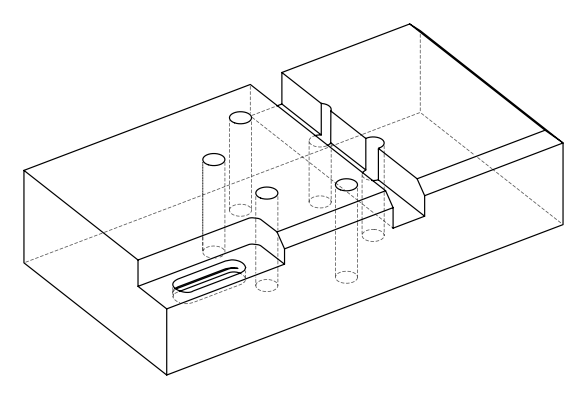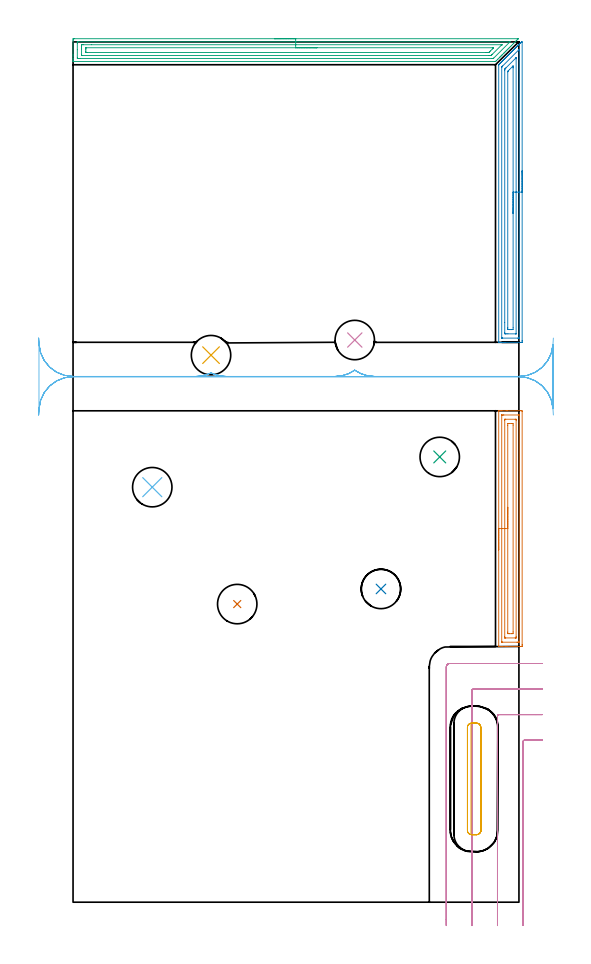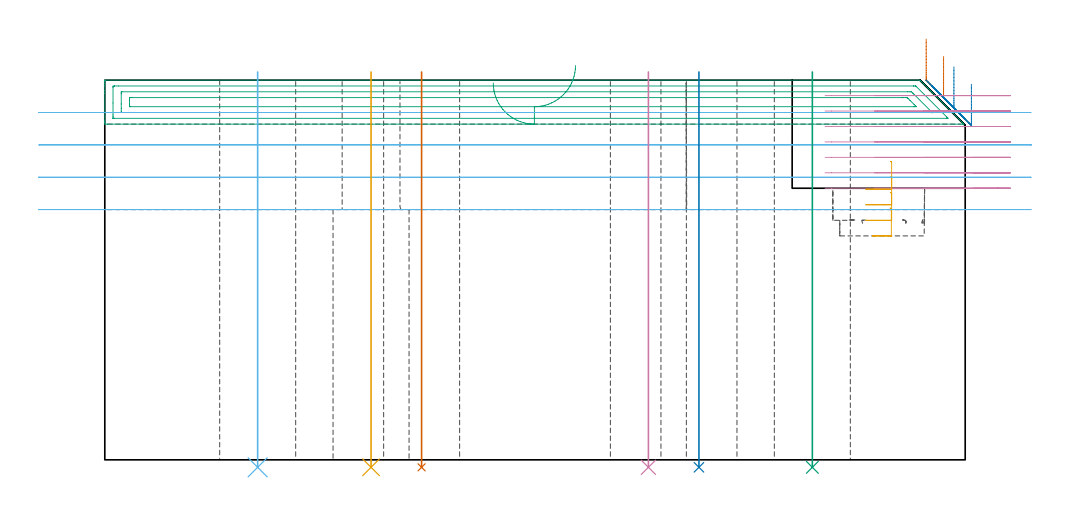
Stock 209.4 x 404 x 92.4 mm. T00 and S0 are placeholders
(PLAN: 12 operations, 3 tool changes, 31.6 min)
(1 AREA_MILL | FG_CHAMFER_SURFACE | UGT0205_001 | 3.8 min | 7454 mm3)
(2 AREA_MILL_1 | FG_CHAMFER_SURFACE_1 | UGT0205_001 | 4.62 min | 8914 mm3)
(3 AREA_MILL_2 | FG_CHAMFER_SURFACE_2 | UGT0205_001 | 6.78 min | 11559 mm3)
(4 MILL_CORNER_NOTCH_RECTANGULAR | CORNER_NOTCH_RECTANGULAR | UGT0201_008 | Follow Part, ap 4, ae 75% | 8.15 min | 132104 mm3)
(5 MILL_RECTANGULAR_POCKET | POCKET_RECTANGULAR_STRAIGHT | UGT0201_008 | Follow Part, ap 4, ae 75% | 1.35 min | 16307 mm3)
(6 MILL_RECTANGULAR_SLOT | SLOT_RECTANGULAR | UGT0201_004 | Follow Part, ap 8, ae 75% | 4.54 min | 212668 mm3)
(7 INDEXABLE_INSERT_DRILL_THROUGH_HOLE_FROM_SOLID | STEP1HOLE | NXT0302_008 | 0.39 min | 24811 mm3)
(8 INDEXABLE_INSERT_DRILL_THROUGH_HOLE_FROM_SOLID_1 | STEP1HOLE_1 | NXT0302_008 | 0.39 min | 24795 mm3)
(9 INDEXABLE_INSERT_DRILL_THROUGH_HOLE_FROM_SOLID_2 | STEP1HOLE_2 | NXT0302_008 | 0.39 min | 24802 mm3)
(10 INDEXABLE_INSERT_DRILL_THROUGH_HOLE_FROM_SOLID_3 | STEP1HOLE_3 | NXT0302_008 | 0.39 min | 20052 mm3)
(11 INDEXABLE_INSERT_DRILL_THROUGH_HOLE_FROM_SOLID_4 | STEP1HOLE_4 | NXT0302_008 | 0.39 min | 16825 mm3)
(12 INDEXABLE_INSERT_DRILL_THROUGH_HOLE_FROM_SOLID_5 | STEP1HOLE_5 | NXT0302_008 | 0.39 min | 24781 mm3)
(TOOL UGT0205_001 | Chamfer Mill 20 x 3 x 45 deg. | D20 FL50 Z2)
(TOOL UGT0201_008 | End Mill 16 mm | D16 FL32 Z4)
(TOOL UGT0201_004 | End Mill 32 mm | D32 FL53 Z6)
(TOOL NXT0302_008 | Index. Insert Drill 18.5mm [880-D1850L25-05] | D18.5 PA176 FL93 Z2)
(OP 1 AREA_MILL)
G17 G21 G94 G90
T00 M6
G54
G17 G0 G90 X199.9 Y165.45 S1061 M3
G43 Z102.4 H0
G94 G1 Y165.488 Z101.528 F250.
Y165.602 Z100.664
Y165.791 Z99.812
Y166.053 Z98.98
Y166.387 Z98.174
Y166.79 Z97.4
Y167.258 Z96.664
Y167.79 Z95.972
Y168.379 Z95.329
Y169.022 Z94.74
Y169.714 Z94.208
Y170.45 Z93.74
Y171.224 Z93.337
Y172.03 Z93.003
Y172.862 Z92.741
Y173.713 Z92.552
Y174.578 Z92.438
Y175.45 Z92.4
Y230.666
X199.903 Y230.79 Z92.388
X199.943 Y230.793 Z92.349
X200.258 Y230.8 Z92.041
X200.851 Z91.448
X201.387 Z90.908
X203.439 Z88.858
X204.062 Z88.232
X210.305 Z81.992
X210.619 Y230.798 Z81.678
X210.891 Y230.79 Z81.405
X210.899 Y230.517 Z81.399
X210.9 Y120.975 Z81.4
X210.898 Y120.679 Z81.402
X210.891 Y120.107 Z81.405
X210.881 Y120.104 Z81.416
X210.305 Y120.1 Z81.992
X204.062 Z88.232
X203.439 Z88.859
X203.171 Z89.126
X201.387 Z90.908
X200.851 Z91.448
X200.258 Z92.041
X199.944 Y120.102 Z92.347
X199.905 Y120.106 Z92.386
X199.903 Y120.108 Z92.388
X199.9 Y120.234 Z92.4
Y175.45
X201.314 Z90.986
Y228.512
X201.316 Y228.585 Z90.984
X201.321 Y228.73 Z90.979
X201.326 Y228.791 Z90.974
X201.343 Y228.794 Z90.957
X201.387 Y228.797 Z90.913
X201.918 Y228.8 Z90.382
X202.279 Z90.021
X209.052 Z83.248
X209.413 Y228.797 Z82.887
X209.463 Y228.794 Z82.837
X209.474 Y228.791 Z82.826
X209.479 Y228.754 Z82.821
X209.483 Y228.658 Z82.817
X209.485 Y228.512 Z82.815
X209.486 Y228.44 Z82.814
Y122.388
X209.484 Y122.315 Z82.816
X209.479 Y122.17 Z82.821
X209.474 Y122.109 Z82.826
X209.457 Y122.106 Z82.843
X209.413 Y122.103 Z82.887
X208.882 Y122.1 Z83.418
X208.521 Z83.779
X201.748 Z90.552
X201.387 Y122.103 Z90.913
X201.336 Y122.106 Z90.964
X201.326 Y122.109 Z90.974
X201.321 Y122.146 Z90.979
X201.317 Y122.242 Z90.983
X201.315 Y122.388 Z90.985
X201.314 Y122.46 Z90.986
Y175.45
X202.728 Z89.572
X202.729 Y226.209 Z89.571
X202.731 Y226.658 Z89.569
X202.733 Y226.768 Z89.567
X202.735 Y226.787 Z89.565
X202.793 Y226.792 Z89.507
X202.887 Y226.797 Z89.413
X203.029 Y226.8 Z89.271
X203.171 Z89.129
X207.629 Y226.799 Z84.671
X207.771 Y226.797 Z84.529
X208.052 Y226.79 Z84.248
X208.065 Y226.776 Z84.235
X208.068 Y226.759 Z84.232
X208.071 Y226.721 Z84.229
Y226.658
X208.072 Y226.217 Z84.228
X208.071 Y124.691 Z84.229
X208.069 Y124.242 Z84.231
X208.067 Y124.132 Z84.233
X208.065 Y124.113 Z84.235
X208.007 Y124.107 Z84.293
X207.913 Y124.103 Z84.387
X207.771 Y124.1 Z84.529
X207.629 Z84.671
X203.171 Y124.101 Z89.129
X203.029 Y124.103 Z89.271
X202.748 Y124.11 Z89.552
X202.735 Y124.124 Z89.565
X202.732 Y124.141 Z89.568
X202.729 Y124.179 Z89.571
Y124.242
X202.728 Y124.683 Z89.572
Y175.45
X204.143 Z88.157
Y223.987
X204.15 Y224.79 Z88.15
X204.954 Y224.8 Z87.346
X205.923 Z86.377
X206.65 Y224.788 Z85.65
X206.657 Y224.067 Z85.643
Y126.913
X206.65 Y126.11 Z85.65
X205.846 Y126.1 Z86.454
X204.877 Z87.423
X204.15 Y126.112 Z88.15
X204.143 Y126.833 Z88.157
Y175.45
Y176.322 Z88.195
Y177.186 Z88.309
Y178.038 Z88.498
Y178.87 Z88.76
Y179.676 Z89.094
Y180.45 Z89.497
Y181.186 Z89.966
Y181.878 Z90.497
Y182.521 Z91.086
Y183.11 Z91.729
Y183.641 Z92.422
Y184.11 Z93.157
Y184.513 Z93.931
Y184.847 Z94.737
Y185.109 Z95.569
Y185.298 Z96.421
Y185.412 Z97.286
Y185.45 Z98.157
G0 Z102.4
M5
M2
(OP 2 AREA_MILL_1)
G17 G21 G94 G90
T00 M6
G54
G17 G0 G90 X210.9 Y343.45 S1061 M3
G43 Z102.4 H0
Z91.4
G94 G1 Y343.412 Z90.528 F250.
Y343.298 Z89.664
Y343.109 Z88.812
Y342.847 Z87.98
Y342.513 Z87.174
Y342.11 Z86.4
Y341.642 Z85.664
Y341.11 Z84.972
Y340.521 Z84.329
Y339.878 Z83.74
Y339.186 Z83.208
Y338.45 Z82.74
Y337.676 Z82.337
Y336.87 Z82.003
Y336.038 Z81.741
Y335.187 Z81.552
Y334.322 Z81.438
Y333.45 Z81.4
Y263.785
X210.899 Y263.488 Z81.401
X210.892 Y262.906 Z81.405
X210.89 Y262.903 Z81.407
X210.305 Y262.9 Z81.992
X203.171 Z89.123
X202.565 Z89.732
X202.279 Z90.017
X201.673 Z90.624
X201.387 Z90.908
X200.816 Z91.483
X200.281 Z92.018
X199.947 Y262.903 Z92.345
X199.905 Y262.907 Z92.386
X199.903 Y262.908 Z92.388
X199.9 Y263.043 Z92.4
Y393.163
X199.904 Y393.295 Z92.389
X199.97 Y393.372 Z92.326
X200.207 Y393.608 Z92.091
X200.338 Y393.739 Z91.96
X200.495 Y393.898 Z91.8
X200.653 Y394.054 Z91.645
X200.784 Y394.185 Z91.514
X200.941 Y394.344 Z91.354
X201.098 Y394.499 Z91.199
X201.23 Y394.631 Z91.067
X201.387 Y394.79 Z90.908
X201.544 Y394.945 Z90.754
X201.676 Y395.078 Z90.621
X201.833 Y395.235 Z90.462
X201.989 Y395.391 Z90.308
X202.123 Y395.524 Z90.175
X202.279 Y395.681 Z90.016
X202.435 Y395.836 Z89.863
X202.569 Y395.97 Z89.729
X202.725 Y396.127 Z89.57
X202.881 Y396.282 Z89.417
X203.015 Y396.416 Z89.283
X203.171 Y396.573 Z89.124
X203.326 Y396.727 Z88.971
X203.461 Y396.862 Z88.837
X203.617 Y397.019 Z88.679
X203.772 Y397.173 Z88.526
X203.907 Y397.308 Z88.391
X204.062 Y397.465 Z88.233
X204.218 Y397.619 Z88.08
X204.353 Y397.754 Z87.945
X204.508 Y397.911 Z87.787
X204.663 Y398.064 Z87.635
X204.799 Y398.2 Z87.498
X204.954 Y398.357 Z87.341
X205.109 Y398.51 Z87.189
X205.245 Y398.647 Z87.052
X205.4 Y398.802 Z86.895
X205.554 Y398.956 Z86.743
X205.692 Y399.093 Z86.606
X205.846 Y399.248 Z86.449
X206. Y399.401 Z86.298
X206.138 Y399.539 Z86.16
X206.292 Y399.694 Z86.003
X206.446 Y399.847 Z85.852
X206.584 Y399.985 Z85.714
X206.738 Y400.14 Z85.558
X206.891 Y400.292 Z85.407
X207.03 Y400.431 Z85.268
X207.183 Y400.586 Z85.112
X207.337 Y400.738 Z84.961
X207.476 Y400.877 Z84.822
X207.629 Y401.032 Z84.666
X207.782 Y401.184 Z84.515
X207.922 Y401.323 Z84.376
X208.075 Y401.478 Z84.22
X208.228 Y401.629 Z84.07
X208.368 Y401.77 Z83.929
X208.521 Y401.923 Z83.774
X208.674 Y402.075 Z83.624
X208.814 Y402.216 Z83.483
X208.967 Y402.369 Z83.328
X209.119 Y402.52 Z83.178
X209.261 Y402.662 Z83.037
X209.413 Y402.815 Z82.882
X209.565 Y402.966 Z82.733
X209.707 Y403.108 Z82.591
X209.859 Y403.261 Z82.437
X210.01 Y403.412 Z82.287
X210.153 Y403.554 Z82.145
X210.305 Y403.707 Z81.991
X210.459 Y403.857 Z81.839
X210.545 Y403.939 Z81.752
X210.645 Y403.975 Z81.654
X210.721 Y403.994 Z81.578
X210.892 Y403.997 Z81.407
X210.9 Y403.981 Z81.4
Y333.45
X209.486 Z82.814
X209.485 Y265.198 Z82.815
X209.484 Y265.125 Z82.816
X209.479 Y264.98 Z82.821
X209.476 Y264.909 Z82.824
X209.458 Y264.907 Z82.842
X209.413 Y264.904 Z82.887
X208.892 Y264.9 Z83.408
X201.758 Y264.901 Z90.542
X201.387 Y264.904 Z90.913
X201.335 Y264.907 Z90.965
X201.325 Y264.909 Z90.975
X201.321 Y264.956 Z90.979
X201.317 Y265.052 Z90.983
X201.315 Y265.198 Z90.985
X201.314 Y265.271 Z90.986
X201.315 Y391.971 Z90.985
X201.317 Y392.117 Z90.983
X201.321 Y392.214 Z90.979
X201.325 Y392.264 Z90.975
X201.334 Y392.276 Z90.966
X201.387 Y392.334 Z90.913
X201.577 Y392.527 Z90.723
X201.766 Y392.717 Z90.534
X209.413 Y400.363 Z82.887
X209.451 Y400.398 Z82.849
X209.474 Y400.418 Z82.826
X209.478 Y400.421 Z82.822
X209.48 Y400.357 Z82.82
X209.484 Y400.066 Z82.816
X209.486 Y399.92 Z82.814
Y399.847
Y333.45
X208.072 Z84.228
X208.071 Y267.053 Z84.229
X208.07 Y266.943 Z84.23
X208.068 Y266.917 Z84.232
X208.066 Y266.911 Z84.234
X208.038 Y266.907 Z84.262
X207.936 Y266.902 Z84.364
X207.783 Y266.9 Z84.517
X204.216 Z88.084
X203.324 Z88.976
X203.171 Y266.902 Z89.129
X203.017 Y266.905 Z89.283
X202.735 Y266.916 Z89.565
X202.733 Y267.053 Z89.567
X202.729 Y267.494 Z89.571
X202.728 Y272.188 Z89.572
X202.729 Y390.485 Z89.571
X202.73 Y390.934 Z89.57
X202.733 Y391.155 Z89.567
X202.735 Y391.207 Z89.565
X202.754 Y391.243 Z89.546
X202.806 Y391.299 Z89.494
X203.171 Y391.671 Z89.129
X203.248 Y391.749 Z89.052
X207.781 Y396.282 Z84.519
X207.891 Y396.388 Z84.409
X208.003 Y396.492 Z84.297
X208.065 Y396.542 Z84.235
X208.068 Y396.468 Z84.232
X208.071 Y396.369 Z84.229
Y396.282
X208.072 Y396.098 Z84.228
Y333.45
X206.657 Z85.643
Y269.727
X206.65 Y268.923 Z85.65
X205.846 Y268.902 Z86.454
X205.781 Y268.901 Z86.519
X204.954 Z87.346
X204.889 Z87.411
X204.15 Y268.923 Z88.15
X204.143 Y269.646 Z88.157
Y269.727
Y389.963
X204.144 Y390.043 Z88.156
X204.147 Y390.144 Z88.153
X204.15 Y390.19 Z88.15
X204.187 Y390.23 Z88.113
X204.313 Y390.362 Z87.987
X204.473 Y390.524 Z87.827
X204.954 Y391.006 Z87.346
X206.371 Y392.422 Z85.929
X206.5 Y392.549 Z85.8
X206.613 Y392.657 Z85.687
X206.644 Y392.684 Z85.656
X206.65 Y392.649 Z85.65
X206.653 Y392.542 Z85.647
X206.657 Y391.906 Z85.643
Y391.826
Y333.45
Y332.578 Z85.681
Y331.714 Z85.795
Y330.862 Z85.983
Y330.03 Z86.246
Y329.224 Z86.58
Y328.45 Z86.982
Y327.714 Z87.451
Y327.022 Z87.982
Y326.379 Z88.572
Y325.79 Z89.215
Y325.259 Z89.907
Y324.79 Z90.643
Y324.387 Z91.416
Y324.053 Z92.222
Y323.791 Z93.054
Y323.602 Z93.906
Y323.488 Z94.771
Y323.45 Z95.643
G0 Z102.4
M5
M2
(OP 3 AREA_MILL_2)
G17 G21 G94 G90
T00 M6
G54
G17 G0 G90 X94.55 Y405.5 S1061 M3
G43 Z102.4 H0
Z91.7
G94 G1 X94.588 Z90.828 F250.
X94.702 Z89.964
X94.891 Z89.112
X95.153 Z88.28
X95.487 Z87.474
X95.89 Z86.7
X96.358 Z85.964
X96.89 Z85.272
X97.479 Z84.629
X98.122 Z84.04
X98.814 Z83.509
X99.55 Z83.04
X100.324 Z82.637
X101.13 Z82.303
X101.962 Z82.041
X102.814 Z81.852
X103.678 Z81.738
X104.55 Z81.7
X208.826
X209.092 Y405.498 Z81.702
Y405.492 Z81.708
X208.945 Y405.345 Z81.855
X208.614 Y405.012 Z82.184
X208.085 Y404.485 Z82.715
X207.73 Y404.128 Z83.068
X207.224 Y403.624 Z83.576
X206.846 Y403.244 Z83.952
X206.364 Y402.764 Z84.436
X205.962 Y402.36 Z84.836
X205.821 Y402.22 Z84.979
X205.518 Y401.918 Z85.282
X205.078 Y401.476 Z85.721
X204.928 Y401.328 Z85.871
X204.643 Y401.043 Z86.157
X204.194 Y400.592 Z86.605
X203.715 Y400.115 Z87.085
X203.31 Y399.708 Z87.489
X202.806 Y399.205 Z87.994
X202.425 Y398.824 Z88.373
X202.252 Y398.651 Z88.548
X202.063 Y398.463 Z88.737
X201.541 Y397.94 Z89.258
X201.359 Y397.759 Z89.441
X201.202 Y397.602 Z89.597
X201.099 Y397.498 Z89.7
X201.062 Y397.461 Z89.737
X200.657 Y397.056 Z90.142
X200.467 Y396.867 Z90.333
X200.342 Y396.742 Z90.458
X200.215 Y396.614 Z90.583
X200.17 Y396.569 Z90.629
X199.482 Y395.882 Z91.318
X199.331 Y395.73 Z91.467
X199.277 Y395.676 Z91.522
X198.643 Y395.043 Z92.157
X198.414 Y394.818 Z92.375
X198.395 Y394.804 Z92.389
X198.236 Y394.8 Z92.4
X0.156
X0.008 Y394.803 Z92.388
X0. Y394.816 Z92.375
Y395.142 Z92.057
Y395.551 Z91.648
Y396.172 Z91.023
Y397.366 Z89.831
Y397.94 Z89.254
Y404.725 Z82.472
X0.003 Y405.012 Z82.185
X0.009 Y405.492 Z81.706
X0.116 Y405.494 Z81.704
X0.603 Y405.5 Z81.7
X104.55
Y404.086 Z83.114
X204.928 Y404.085 Z83.115
X204.973 Y404.084 Z83.116
X205.215 Y404.076 Z83.124
X205.186 Y404.043 Z83.157
X205.103 Y403.955 Z83.245
X205.015 Y403.865 Z83.335
X204.928 Y403.778 Z83.422
X197.555 Y396.405 Z90.795
X197.46 Y396.312 Z90.888
X197.399 Y396.256 Z90.944
X197.366 Y396.228 Z90.972
X197.322 Y396.221 Z90.979
X196.898 Y396.215 Z90.985
X196.855 Y396.214 Z90.986
X3.279
X2.387 Y396.216 Z90.985
X2.342 Z90.984
X2.01 Y396.233 Z90.967
X2.007 Y396.331 Z90.869
X2.002 Y396.554 Z90.646
X2. Y400.342 Z86.858
Y403.244 Z83.956
Y403.627 Z83.573
X2.004 Y404.011 Z83.189
X2.008 Y404.062 Z83.138
X2.012 Y404.08 Z83.12
X2.017 Y404.081 Z83.119
X2.069 Y404.084 Z83.116
X2.175 Y404.085 Z83.115
X2.387 Y404.086 Z83.114
X104.55
Y402.672 Z84.528
X201.046 Y402.671 Z84.529
X201.156 Y402.669 Z84.531
X201.359 Y402.664 Z84.536
X201.36 Y402.663 Z84.537
X201.359 Y402.66 Z84.54
X196.898 Y398.197 Z89.003
X196.768 Y398.069 Z89.131
X196.635 Y397.94 Z89.26
X196.314 Y397.634 Z89.566
X196.006 Y397.632 Z89.568
X195.427 Y397.629 Z89.571
X4.172
X4.067 Y397.63 Z89.57
X4.03 Y397.633 Z89.567
X4.016 Y397.634 Z89.566
X4.01 Y397.657 Z89.543
X4.005 Y397.77 Z89.43
X4.001 Y397.94 Z89.26
X4. Y398.11 Z89.09
Y400.592 Z86.608
Y401.646 Z85.554
X4.004 Y402.36 Z84.84
X4.008 Y402.522 Z84.678
X4.024 Y402.665 Z84.535
X4.172 Y402.666 Z84.534
X4.751 Y402.67 Z84.53
X8.733 Y402.672 Z84.528
X104.55
Y401.257 Z85.943
X196.898
X197.12 Y401.256 Z85.944
X197.393 Y401.253 Z85.947
X197.473 Y401.251 Z85.949
X197.442 Y401.202 Z85.998
X197.373 Y401.127 Z86.073
X197.314 Y401.064 Z86.136
X196.968 Y400.716 Z86.484
X195.959 Y399.708 Z87.492
X195.535 Y399.29 Z87.91
X195.389 Y399.15 Z88.05
X195.277 Y399.05 Z88.15
X195.114 Y399.046 Z88.154
X194.892 Y399.044 Z88.156
X194.221 Y399.043 Z88.157
X194.001
X6.628
X6.104 Y399.045 Z88.155
X6.049 Y399.046 Z88.154
X6.017 Y399.049 Z88.151
X6.01 Y399.084 Z88.116
X6.005 Y399.277 Z87.923
X6. Y399.664 Z87.536
Y400.592 Z86.608
X6.003 Y401.012 Z86.188
X6.007 Y401.222 Z85.978
X6.01 Y401.244 Z85.956
X6.025 Y401.25 Z85.95
X6.081 Y401.254 Z85.946
X6.178 Y401.256 Z85.944
X104.55 Y401.257 Z85.943
X105.422 Z85.981
X106.287 Z86.095
X107.138 Z86.283
X107.97 Z86.546
X108.776 Z86.88
X109.55 Z87.282
X110.286 Z87.751
X110.978 Z88.282
X111.621 Z88.872
X112.21 Z89.515
X112.742 Z90.207
X113.21 Z90.943
X113.613 Z91.717
X113.947 Z92.523
X114.209 Z93.355
X114.398 Z94.206
X114.512 Z95.071
X114.55 Z95.943
G0 Z102.4
M5
M2
(OP 4 MILL_CORNER_NOTCH_RECTANGULAR)
G17 G21 G94 G90
T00 M6
G54
G17 G0 G90 X220.4 Y76.102 S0 M3
G43 Z102.4 H0
Z88.643
G94 G1 X217.4 Y76.1 F250.
X212.095 F500.
G3 X211.3 Y75.305 R0.8
G1 Y-7.771
Y-10.771 F250.
G0 Z102.4
X220.4 Y88.103
Z88.643
G1 X217.4 Y88.1
X212.095 F500.
X200.095
G3 X199.3 Y87.305 R0.8
G1 Y-8.
Y-11. F250.
G0 Z102.4
X220.4 Y100.106
Z88.643
G1 X217.4 Y100.1
X200.095 F500.
X188.096
G3 X187.3 Y99.304 R0.8
G1 Y-8.
Y-11. F250.
G0 Z102.4
X220.375 Y112.1
Z88.643
G1 X217.375
X176.9 F500.
G3 X175.3 Y110.5 R1.6
G1 Y-8.
Y-11. F250.
G0 Z102.4
X220.4 Y76.1
Z84.886
G1 X217.4
X212.095 F500.
G3 X211.3 Y75.305 R0.8
G1 Y-7.771
Y-10.771 F250.
G0 Z102.4
X220.4 Y88.1
Z84.886
G1 X217.4
X200.095 F500.
G3 X199.3 Y87.305 R0.8
G1 Y-8.
Y-11. F250.
G0 Z102.4
X220.4 Y100.1
Z84.886
G1 X217.4
X188.096 F500.
G3 X187.3 Y99.304 R0.8
G1 Y-8.
Y-11. F250.
G0 Z102.4
X220.4 Y112.1
Z84.886
G1 X217.4
X176.9 F500.
G3 X175.3 Y110.5 R1.6
G1 Y-8.
Y-11. F250.
G0 Z102.4
X220.4 Y76.1
Z81.129
G1 X217.4
X212.095 F500.
G3 X211.3 Y75.305 R0.8
G1 Y-7.771
Y-10.771 F250.
G0 Z102.4
X220.4 Y88.1
Z81.129
G1 X217.4
X200.096 F500.
G3 X199.3 Y87.305 R0.8
G1 Y-8.
Y-11. F250.
G0 Z102.4
X220.4 Y100.1
Z81.129
G1 X217.4
X188.096 F500.
G3 X187.3 Y99.304 R0.8
G1 Y-8.
Y-11. F250.
G0 Z102.4
X220.4 Y112.1
Z81.129
G1 X217.4
X176.9 F500.
G3 X175.3 Y110.5 R1.6
G1 Y-8.
Y-11. F250.
G0 Z102.4
X220.4 Y76.1
Z77.371
G1 X217.4
X212.095 F500.
G3 X211.3 Y75.305 R0.8
G1 Y-7.771
Y-10.771 F250.
G0 Z102.4
X220.4 Y88.1
Z77.371
G1 X217.4
X200.095 F500.
G3 X199.3 Y87.305 R0.8
G1 Y-8.
Y-11. F250.
G0 Z102.4
X220.4 Y100.1
Z77.371
G1 X217.4
X188.096 F500.
G3 X187.3 Y99.304 R0.8
G1 Y-8.
Y-11. F250.
G0 Z102.4
X220.4 Y112.1
Z77.371
G1 X217.4
X176.9 F500.
G3 X175.3 Y110.5 R1.6
G1 Y-8.
Y-11. F250.
G0 Z102.4
X220.4 Y76.1
Z73.614
G1 X217.4
X212.095 F500.
G3 X211.3 Y75.305 R0.8
G1 Y-7.771
Y-10.771 F250.
G0 Z102.4
X220.4 Y88.1
Z73.614
G1 X217.4
X200.095 F500.
G3 X199.3 Y87.305 R0.8
G1 Y-8.
Y-11. F250.
G0 Z102.4
X220.4 Y100.1
Z73.614
G1 X217.4
X188.096 F500.
G3 X187.3 Y99.304 R0.8
G1 Y-8.
Y-11. F250.
G0 Z102.4
X220.4 Y112.1
Z73.614
G1 X217.4
X176.9 F500.
G3 X175.3 Y110.5 R1.6
G1 Y-8.
Y-11. F250.
G0 Z102.4
X220.4 Y76.1
Z69.857
G1 X217.4
X212.095 F500.
G3 X211.3 Y75.305 R0.8
G1 Y-7.771
Y-10.771 F250.
G0 Z102.4
X220.4 Y88.1
Z69.857
G1 X217.4
X200.095 F500.
G3 X199.3 Y87.305 R0.8
G1 Y-8.
Y-11. F250.
G0 Z102.4
X220.4 Y100.1
Z69.857
G1 X217.4
X188.096 F500.
G3 X187.3 Y99.304 R0.8
G1 Y-8.
Y-11. F250.
G0 Z102.4
X220.4 Y112.1
Z69.857
G1 X217.4
X176.9 F500.
G3 X175.3 Y110.5 R1.6
G1 Y-8.
Y-11. F250.
G0 Z102.4
X220.4 Y76.1
Z66.1
G1 X217.4
X212.095 F500.
G3 X211.3 Y75.305 R0.8
G1 Y-7.771
Y-10.771 F250.
G0 Z102.4
X220.4 Y88.1
Z66.1
G1 X217.4
X200.095 F500.
G3 X199.3 Y87.305 R0.8
G1 Y-8.
Y-11. F250.
G0 Z102.4
X220.4 Y100.1
Z66.1
G1 X217.4
X188.096 F500.
G3 X187.3 Y99.304 R0.8
G1 Y-8.
Y-11. F250.
G0 Z102.4
X220.4 Y112.1
Z66.1
G1 X217.4
X176.9 F500.
G3 X175.3 Y110.5 R1.6
G1 Y-8.
Y-11. F250.
G0 Z102.4
M5
M2
(OP 5 MILL_RECTANGULAR_POCKET)
G17 G21 G94 G90
T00 M6
G54
G17 G0 G90 X191.184 Y32.621 S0 M3
G43 Z102.4 H0
Z72.66
G94 G1 X191.324 Y32.868 Z72.584 F250.
X191.443 Y33.205 Z72.488
X191.5 Y33.558 Z72.392
Y33.7 Z72.354
Y57.9 Z65.87
Y82.1 F500.
G3 X189.5 Y84.1 R2.
G1 X187.2
G3 X185.2 Y82.1 R2.
G1 Y33.7
G3 X187.2 Y31.7 R2.
G1 X189.5
G3 X191.5 Y33.7 R2.
G1 Y57.9
Y58.9
G0 X191.184 Y32.621 Z68.87
G1 X191.324 Y32.868 Z68.794 F250.
X191.443 Y33.205 Z68.698
X191.5 Y33.558 Z68.602
Y33.7 Z68.564
Y57.9 Z62.08
Y82.1 F500.
G3 X189.5 Y84.1 R2.
G1 X187.2
G3 X185.2 Y82.1 R2.
G1 Y33.7
G3 X187.2 Y31.7 R2.
G1 X189.5
G3 X191.5 Y33.7 R2.
G1 Y57.9
Y58.9
G0 X191.184 Y32.621 Z65.08
G1 X191.324 Y32.868 Z65.004 F250.
X191.443 Y33.205 Z64.908
X191.5 Y33.558 Z64.812
Y33.7 Z64.774
Y57.9 Z58.29
Y82.1 F500.
G3 X189.5 Y84.1 R2.
G1 X187.2
G3 X185.2 Y82.1 R2.
G1 Y33.7
G3 X187.2 Y31.7 R2.
G1 X189.5
G3 X191.5 Y33.7 R2.
G1 Y57.9
Y58.9
G0 X191.093 Y32.624 Z61.29
G1 X191.155 Y32.694 Z61.265 F250.
X191.31 Y33.071 Z61.156
X191.361 Y33.265 Z61.102
X191.419 Y33.702 Z60.984
X191.424 Y57.9 Z54.5
Y79.116 F500.
X191.421 Y82.352
X191.235 Y82.91
G3 X189.595 Y84.009 R1.904
G1 X189.546 Y84.015
X189.511 Y84.051
X189.505 Y84.1
X187.194
X187.188 Y84.051
X187.152 Y84.015
X187.103 Y84.008
X186.93 Y83.993
X186.864 Y83.981
Y31.819
X186.93 Y31.807
X187.103 Y31.792
X187.152 Y31.785
X187.188 Y31.749
X187.194 Y31.7
X189.505
X189.511 Y31.749
X189.546 Y31.785
X189.595 Y31.791
G3 X190.791 Y32.288 R1.883
G1 X191.155 Y32.694
X191.31 Y33.071
X191.361 Y33.265
X191.419 Y33.702
X191.424 Y57.9
Y58.9
G0 Z102.4
M5
M2
(OP 6 MILL_RECTANGULAR_SLOT)
G17 G21 G94 G90
T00 M6
G54
G17 G0 G90 X-16.154 Y228.785 S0 M3
G43 Z102.4 H0
Z84.525
G94 G1 X-15.97 Y231.779 F250.
G2 X0. Y246.8 R16. F500.
G1 X209.4
G2 X225.232 Y233.112 R16.
G1 X225.262 Y233.108
G3 X225.4 Y235.207 R16.
G1 Y258.489
G3 X225.262 Y260.59 R16.
G1 X225.232 Y260.586
G2 X209.4 Y246.9 R16.
G1 X141.535
G2 X132.3 Y249.834 R16.
X123.065 Y246.9 R16.
G1 X71.906
G2 X64.8 Y248.564 R16.
X57.694 Y246.9 R16.
G1 X0.
G2 X-15.97 Y261.921 R16.
G1 X-16.154 Y264.915 F250.
G0 Z102.4
X225.554
Z76.65
G1 X225.37 Y261.921
G2 X209.4 Y246.9 R16. F500.
G1 X141.535
G2 X132.3 Y249.834 R16.
X123.065 Y246.9 R16.
G1 X71.906
G2 X64.8 Y248.564 R16.
X57.694 Y246.9 R16.
G1 X0.
G2 X-15.99 Y262.334 R16.
G1 X-16.
Y231.366
X-15.99
G2 X0. Y246.8 R16.
G1 X209.4
G2 X225.37 Y231.779 R16.
G1 X225.554 Y228.785 F250.
G0 Z102.4
X-16.154
Z68.775
G1 X-15.97 Y231.779
G2 X0. Y246.8 R16. F500.
G1 X209.4
G2 X225.37 Y231.779 R16.
G1 X225.4
Y261.921
X225.37
G2 X209.4 Y246.9 R16.
G1 X141.535
G2 X132.3 Y249.834 R16.
X123.065 Y246.9 R16.
G1 X71.906
G2 X64.8 Y248.564 R16.
X57.694 Y246.9 R16.
G1 X0.
G2 X-15.97 Y261.921 R16.
G1 X-16.154 Y264.915 F250.
G0 Y228.785 Z60.9
G1 X-15.97 Y231.779
G2 X0. Y246.8 R16. F500.
G1 X209.4
G2 X225.37 Y231.779 R16.
G1 X225.4
Y261.921
X225.37
G2 X209.4 Y246.9 R16.
G1 X141.535
G2 X132.3 Y249.834 R16.
X123.065 Y246.9 R16.
G1 X71.906
G2 X64.8 Y248.564 R16.
X57.694 Y246.9 R16.
G1 X0.
G2 X-15.97 Y261.921 R16.
G1 X-16.154 Y264.915 F250.
G0 Z102.4
M5
M2
(OP 7 INDEXABLE_INSERT_DRILL_THROUGH_HOLE_FROM_SOLID)
G17 G21 G94 G90
T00 M6
G54
G17 G0 G90 X77.1 Y140. S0 M3
G43 Z102.4 H1
G94 G81 G98 Z-1.823 F250. R94.4
G80
M5
M2
(OP 8 INDEXABLE_INSERT_DRILL_THROUGH_HOLE_FROM_SOLID_1)
G17 G21 G94 G90
T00 M6
G54
G17 G0 G90 X144.6 Y147.1 S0 M3
G43 Z102.4 H1
G94 G81 G98 Z-1.823 F250. R94.4
G80
M5
M2
(OP 9 INDEXABLE_INSERT_DRILL_THROUGH_HOLE_FROM_SOLID_2)
G17 G21 G94 G90
T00 M6
G54
G17 G0 G90 X172.2 Y209.1 S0 M3
G43 Z102.4 H1
G94 G81 G98 Z-1.823 F250. R94.4
G80
M5
M2
(OP 10 INDEXABLE_INSERT_DRILL_THROUGH_HOLE_FROM_SOLID_3)
G17 G21 G94 G90
T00 M6
G54
G17 G0 G90 X132.3 Y264. S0 M3
G43 Z102.4 H1
G94 G81 G98 Z-1.823 F250. R94.4
G80
M5
M2
(OP 11 INDEXABLE_INSERT_DRILL_THROUGH_HOLE_FROM_SOLID_4)
G17 G21 G94 G90
T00 M6
G54
G17 G0 G90 X64.8 Y256.9 S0 M3
G43 Z102.4 H1
G94 G81 G98 Z-1.823 F250. R94.4
G80
M5
M2
(OP 12 INDEXABLE_INSERT_DRILL_THROUGH_HOLE_FROM_SOLID_5)
G17 G21 G94 G90
T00 M6
G54
G17 G0 G90 X37.2 Y194.9 S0 M3
G43 Z102.4 H1
G94 G81 G98 Z-1.823 F250. R94.4
G80
M5
M2
